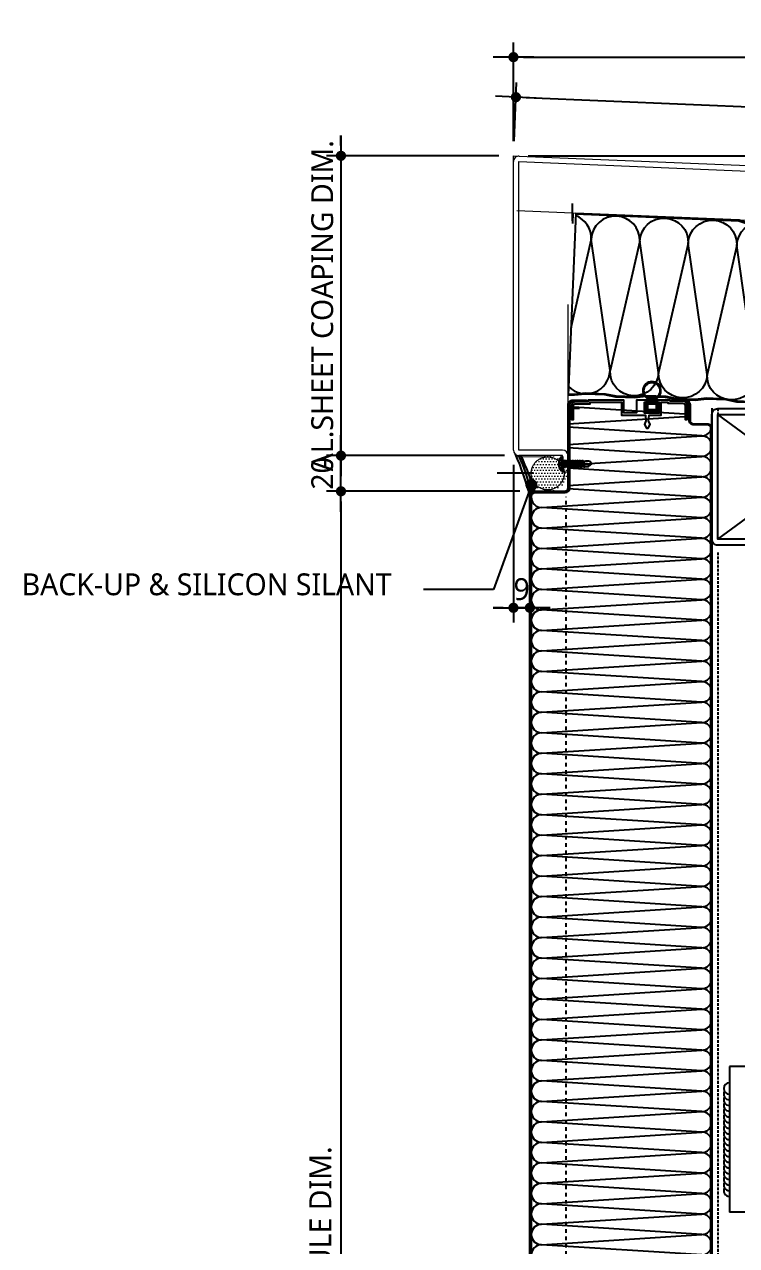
# Model space of a CAD drawing. Header units: millimetres. Extents: x -1365 to 31821, y 84 to 2865.
# Drawn here: x 11700 to 12092, y 1555 to 2226 of the extents above; entities that cross this region are included whole.
import ezdxf

# ---------------------------------------------------------------- set-up
doc = ezdxf.new("R2010")
doc.units = ezdxf.units.MM
doc.header["$LTSCALE"] = 10
for name, pattern in [('$0$HIDDENX2', [0.75, 0.5, -0.25]), ('CENTER', [2, 1.25, -0.25, 0.25, -0.25]), ('새 블럭1$0$HIDDEN', [2, 1, -1])]:
    doc.linetypes.add(name, pattern=pattern)
doc.layers.get('DEFPOINTS').update_dxf_attribs({"color": 137})
doc.layers.add('$0$ELE-4', color=4, linetype='Continuous', lineweight=15)
doc.layers.add('CENTER', color=1, linetype='CENTER', lineweight=9)
for name, color, linetype in [('$0$FIN-5', 5, 'Continuous'), ('DIM', 7, 'Continuous'), ('SYM-LEAD', 6, 'Continuous'), ('TEXT', 3, 'Continuous'), ('볼트', 1, 'Continuous'), ('샌드위치판넬', 7, 'Continuous'), ('스피드블록메탈 100', 2, 'Continuous')]:
    doc.layers.add(name, color=color, linetype=linetype)
doc.styles.add('맑은고딕', font='malgun.ttf')
doc.styles.add('스타일1', font='malgun.ttf')
doc.dimstyles.new('GAUN-8', dxfattribs={"dimscale": 8, "dimtxt": 1.5, "dimasz": 0.7, "dimexe": 1, "dimexo": 1, "dimgap": 0.5, "dimtad": 1, "dimdec": 0, "dimzin": 1, "dimdsep": 46, "dimlunit": 6, "dimtxsty": '맑은고딕', "dimblk": 'CJDOT', "dimcen": 0.09, "dimdle": 1, "dimclrd": 256, "dimclre": 256, "dimclrt": 3, "dimadec": 0, "dimazin": 0, "dimtfac": 1, "dimtdec": 0, "dimtix": 1, "dimtmove": 2, "dimatfit": 3, "dimfxl": 1, "dimtolj": 1, "dimtzin": 1, "dimarcsym": 0})

# ---------------------------------------------------------------- blocks, each defined once
blk = doc.blocks.new('A$C60A75482')
at = {"layer": '스피드블록메탈 100'}
h = blk.add_hatch(dxfattribs=at)
h.set_pattern_fill('ANSI31', color=253, scale=0.1, angle=180)
h.set_pattern_definition([(225, (79605.59073, -3170.96234), (0.224506403, -0.224506403), [])])
h.paths.add_polyline_path([(15.65, 285.5), (13.15, 285.5), (13.15, 280.5), (20.15, 280.5), (20.15, 285.5), (17.65, 285.5), (17.65, 287, 9.898979), (15.65, 287)])
h.paths.add_polyline_path([(19.15, 284.5), (19.15, 281.5), (14.15, 281.5), (14.15, 284.5)], flags=16)
h.paths.add_polyline_path([(16.65, 296.3, -1), (16.65, 287.5, -1)], flags=16)
at = {"color": 251, "ltscale": 0.01}
for points in [[(37.6, 278.72), (-29.4, 283)], [(-29.4, 273.62), (37.6, 277.91)], [(-29.4, 262.38), (43.98, 267.07)], [(-29.4, 262.38), (43.98, 267.07)], [(-29.4, 251.13), (43.98, 255.82)], [(-29.4, 251.13), (43.98, 255.82)], [(-29.4, 239.89), (43.98, 244.58)]]:
    blk.add_lwpolyline(points, dxfattribs=at)
for points in [[(43.98, 255.82, 1), (43.98, 267.07), (-29.4, 271.76)], [(43.98, 255.82, 1), (43.98, 267.07), (-29.4, 271.76)], [(43.98, 267.07, 0.366832), (49.52, 271.77, 0.366832)], [(43.98, 244.58, 1), (43.98, 255.82), (-29.4, 260.51)], [(43.98, 244.58, 1), (43.98, 255.82), (-29.4, 260.51)], [(43.98, 233.33, 1), (43.98, 244.58), (-29.4, 249.27)], [(-48.59, 236.55, 0.60619), (-43.98, 227.71), (43.98, 233.33)], [(43.98, 222.09, 1), (43.98, 233.33), (-29.5, 238.03)], [(43.98, 210.84, 1), (43.98, 222.09), (-43.98, 227.71, 1), (-43.98, 216.47), (43.98, 222.09)], [(43.98, 210.84, 1), (43.98, 222.09), (-43.98, 227.71, 1), (-43.98, 216.47), (43.98, 222.09)], [(43.98, 210.84, 1), (43.98, 222.09), (-43.98, 227.71, 1), (-43.98, 216.47), (43.98, 222.09)], [(43.98, 199.6, 1), (43.98, 210.84), (-43.98, 216.47, 1), (-43.98, 205.22), (43.98, 210.84)], [(43.98, 188.35, 1), (43.98, 199.6), (-43.98, 205.22, 1), (-43.98, 193.98), (43.98, 199.6)], [(43.98, 177.11, 1), (43.98, 188.35), (-43.98, 193.98, 1), (-43.98, 182.73), (43.98, 188.35)], [(43.98, 177.11, 1), (43.98, 188.35), (-43.98, 193.98, 1), (-43.98, 182.73), (43.98, 188.35)], [(43.98, 177.11, 1), (43.98, 188.35), (-43.98, 193.98, 1), (-43.98, 182.73), (43.98, 188.35)], [(43.98, 165.86, 1), (43.98, 177.11), (-43.98, 182.73, 1), (-43.98, 171.49), (43.98, 177.11)], [(43.98, 154.62, 1), (43.98, 165.86), (-43.98, 171.49, 1), (-43.98, 160.24), (43.98, 165.86)], [(43.98, 154.62, 1), (43.98, 165.86), (-43.98, 171.49, 1), (-43.98, 160.24), (43.98, 165.86)], [(43.98, 143.37, 1), (43.98, 154.62), (-43.98, 160.24, 1), (-43.98, 149), (43.98, 154.62)], [(43.98, 143.37, 1), (43.98, 154.62), (-43.98, 160.24, 1), (-43.98, 149), (43.98, 154.62)], [(43.98, 132.13, 1), (43.98, 143.37), (-43.98, 149, 1), (-43.98, 137.75), (43.98, 143.37)], [(43.98, 120.88, 1), (43.98, 132.13), (-43.98, 137.75, 1), (-43.98, 126.51), (43.98, 132.13)], [(43.98, 109.64, 1), (43.98, 120.88), (-43.98, 126.51, 1), (-43.98, 115.26), (43.98, 120.88)], [(43.98, 109.64, 1), (43.98, 120.88), (-43.98, 126.51, 1), (-43.98, 115.26), (43.98, 120.88)], [(43.98, 109.64, 1), (43.98, 120.88), (-43.98, 126.51, 1), (-43.98, 115.26), (43.98, 120.88)], [(43.98, 98.39, 1), (43.98, 109.64), (-43.98, 115.26, 1), (-43.98, 104.02), (43.98, 109.64)], [(43.98, 87.15, 1), (43.98, 98.39), (-43.98, 104.02, 1), (-43.98, 92.77), (43.98, 98.39)], [(43.98, 75.9, 1), (43.98, 87.15), (-43.98, 92.77, 1), (-43.98, 81.53), (43.98, 87.15)], [(43.98, 75.9, 1), (43.98, 87.15), (-43.98, 92.77, 1), (-43.98, 81.53), (43.98, 87.15)], [(43.98, 75.9, 1), (43.98, 87.15), (-43.98, 92.77, 1), (-43.98, 81.53), (43.98, 87.15)], [(43.98, 64.66, 1), (43.98, 75.9), (-43.98, 81.53, 1), (-43.98, 70.28), (43.98, 75.9)], [(43.98, 53.41, 1), (43.98, 64.66), (-43.98, 70.28, 1), (-43.98, 59.04), (43.98, 64.66)], [(43.98, 53.41, 1), (43.98, 64.66), (-43.98, 70.28, 1), (-43.98, 59.04), (43.98, 64.66)], [(43.98, 42.17, 1), (43.98, 53.41), (-43.98, 59.04, 1), (-43.98, 47.79), (43.98, 53.41)], [(43.98, 42.17, 1), (43.98, 53.41), (-43.98, 59.04, 1), (-43.98, 47.79), (43.98, 53.41)], [(43.98, 30.92, 1), (43.98, 42.17), (-43.98, 47.79, 1), (-43.98, 36.55), (43.98, 42.17)], [(43.98, 19.68, 1), (43.98, 30.92), (-43.98, 36.55, 1), (-43.98, 25.3), (43.98, 30.92)], [(43.98, 8.43, 1), (43.98, 19.68), (-43.98, 25.3, 1), (-43.98, 14.06), (43.98, 19.68)], [(43.98, 8.43, 1), (43.98, 19.68), (-43.98, 25.3, 1), (-43.98, 14.06), (43.98, 19.68)], [(43.98, 8.43, 1), (43.98, 19.68), (-43.98, 25.3, 1), (-43.98, 14.06), (43.98, 19.68)], [(43.98, -2.81, 1), (43.98, 8.43), (-43.98, 14.06, 1), (-43.98, 2.81), (43.98, 8.43)], [(43.98, -14.06, 1), (43.98, -2.81), (-43.98, 2.81, 1), (-43.98, -8.43), (43.98, -2.81)], [(43.98, -25.3, 1), (43.98, -14.06), (-43.98, -8.43, 1), (-43.98, -19.68), (43.98, -14.06)], [(43.98, -25.3, 1), (43.98, -14.06), (-43.98, -8.43, 1), (-43.98, -19.68), (43.98, -14.06)], [(43.98, -25.3, 1), (43.98, -14.06), (-43.98, -8.43, 1), (-43.98, -19.68), (43.98, -14.06)], [(43.98, -36.55, 1), (43.98, -25.3), (-43.98, -19.68, 1), (-43.98, -30.92), (43.98, -25.3)], [(43.98, -47.79, 1), (43.98, -36.55), (-43.98, -30.92, 1), (-43.98, -42.17), (43.98, -36.55)], [(43.98, -47.79, 1), (43.98, -36.55), (-43.98, -30.92, 1), (-43.98, -42.17), (43.98, -36.55)], [(43.98, -59.04, 1), (43.98, -47.79), (-43.98, -42.17, 1), (-43.98, -53.41), (43.98, -47.79)], [(43.98, -59.04, 1), (43.98, -47.79), (-43.98, -42.17, 1), (-43.98, -53.41), (43.98, -47.79)], [(43.98, -70.28, 1), (43.98, -59.04), (-43.98, -53.41, 1), (-43.98, -64.66), (43.98, -59.04)], [(43.98, -81.53, 1), (43.98, -70.28), (-43.98, -64.66, 1), (-43.98, -75.9), (43.98, -70.28)], [(43.98, -92.77, 1), (43.98, -81.53), (-43.98, -75.9, 1), (-43.98, -87.15), (43.98, -81.53)], [(43.98, -92.77, 1), (43.98, -81.53), (-43.98, -75.9, 1), (-43.98, -87.15), (43.98, -81.53)], [(43.98, -92.77, 1), (43.98, -81.53), (-43.98, -75.9, 1), (-43.98, -87.15), (43.98, -81.53)], [(43.98, -104.02, 1), (43.98, -92.77), (-43.98, -87.15, 1), (-43.98, -98.39), (43.98, -92.77)], [(43.98, -115.26, 1), (43.98, -104.02), (-43.98, -98.39, 1), (-43.98, -109.64), (43.98, -104.02)], [(43.98, -126.51, 1), (43.98, -115.26), (-43.98, -109.64, 1), (-43.98, -120.88), (43.98, -115.26)], [(43.98, -126.51, 1), (43.98, -115.26), (-43.98, -109.64, 1), (-43.98, -120.88), (43.98, -115.26)], [(43.98, -126.51, 1), (43.98, -115.26), (-43.98, -109.64, 1), (-43.98, -120.88), (43.98, -115.26)], [(43.98, -137.75, 1), (43.98, -126.51), (-43.98, -120.88, 1), (-43.98, -132.13), (43.98, -126.51)], [(43.98, -149, 1), (43.98, -137.75), (-43.98, -132.13, 1), (-43.98, -143.37), (43.98, -137.75)], [(43.98, -149, 1), (43.98, -137.75), (-43.98, -132.13, 1), (-43.98, -143.37), (43.98, -137.75)], [(43.98, -160.24, 1), (43.98, -149), (-43.98, -143.37, 1), (-43.98, -154.62), (43.98, -149)], [(43.98, -160.24, 1), (43.98, -149), (-43.98, -143.37, 1), (-43.98, -154.62), (43.98, -149)], [(43.98, -171.49, 1), (43.98, -160.24), (-43.98, -154.62, 1), (-43.98, -165.86), (43.98, -160.24)], [(43.98, -182.73, 1), (43.98, -171.49), (-43.98, -165.86, 1), (-43.98, -177.11), (43.98, -171.49)], [(43.98, -182.73, 1), (43.98, -171.49), (-43.98, -165.86, 1), (-43.98, -177.11), (43.98, -171.49)], [(43.98, -193.98, 1), (43.98, -182.73), (-43.98, -177.11, 1), (-43.98, -188.35), (43.98, -182.73)], [(43.98, -193.98, 1), (43.98, -182.73), (-43.98, -177.11, 1), (-43.98, -188.35), (43.98, -182.73)]]:
    blk.add_lwpolyline(points, format="xyb", dxfattribs=at)
at = {"layer": '스피드블록메탈 100', "color": 5}
for p, q in [((15.65, 285.5), (15.65, 287)), ((17.65, 285.5), (17.65, 287))]:
    blk.add_line(p, q, dxfattribs=at)
at = {"layer": '스피드블록메탈 100', "color": 1}
blk.add_line((-48.4, 246.65), (-68.4, 246.65), dxfattribs=at)
at = {"layer": '스피드블록메탈 100', "color": 5, "linetype": '새 블럭1$0$HIDDEN', "ltscale": 0.2}
blk.add_line((-30.4, -706.55), (-30.4, 233.55), dxfattribs=at)
at = {"layer": '스피드블록메탈 100'}
for points in [[(-50.4, -292.91), (-50.4, 234.15, -0.414214), (-47.9, 236.65), (-31.4, 236.65, 0.414214), (-29.4, 238.65), (-29.4, 284.15, -0.414214), (-26.9, 286.65), (-19.4, 286.65), (-19.4, 285.85), (-26.6, 285.85, 0.414214), (-28.6, 283.85), (-28.6, 238.35, -0.414214), (-31.1, 235.85), (-47.6, 235.85, 0.414214), (-49.6, 233.85), (-49.6, -293.02)], [(49.1, -719.85), (49.1, 205), (49.1, 271.15, 0.414214), (47.1, 273.15), (39.6, 273.15, -0.414214), (37.1, 275.65), (37.1, 284.15, 0.414214), (35.1, 286.15), (27.6, 286.15), (27.6, 286.65), (35.1, 286.65, -0.414214), (37.6, 284.15), (37.6, 275.65, 0.414214), (39.6, 273.65), (47.1, 273.65, -0.414214), (49.6, 271.15), (49.6, 204.91), (49.6, -719.85, -0.414214)]]:
    blk.add_lwpolyline(points, format="xyb", dxfattribs=at)
at = {"layer": '스피드블록메탈 100', "color": 1}
blk.add_lwpolyline([(-25.1, 284.7), (-17.25, 284.7), (-17.25, 285.5), (0, 285.5), (0, 278.35), (13.1, 278.35), (13.35, 275.35), (12.6, 273.35), (13.6, 271.35), (14.6, 271.35), (15.6, 273.35), (14.85, 275.35), (15.1, 278.35), (21.8, 278.35), (21.8, 285.5), (25.45, 285.5), (25.45, 285), (33.6, 285, -0.414214), (34.95, 283.65), (34.95, 276.15), (36.1, 276.15), (36.1, 283.65, 0.414214), (33.6, 286.15), (26.6, 286.15), (26.6, 286.65), (18.65, 286.65), (18.65, 285.5), (20.65, 285.5), (20.65, 279.5), (12.65, 279.5), (12.65, 285.5), (14.65, 285.5), (14.65, 286.65), (8.15, 286.65), (8.15, 279.65), (1.15, 279.65), (1.15, 286.65), (-18.4, 286.65), (-18.4, 285.85), (-25.1, 285.85, 0.414214), (-27.6, 283.35), (-27.6, 276.15), (-26.45, 276.15), (-26.45, 283.35, -0.414197)], format="xyb", close=True, dxfattribs=at)
at = {"layer": '스피드블록메탈 100', "color": 5}
blk.add_lwpolyline([(15.65, 285.5), (13.15, 285.5), (13.15, 280.5), (20.15, 280.5), (20.15, 285.5), (17.65, 285.5)], dxfattribs=at)
blk.add_lwpolyline([(14.15, 281.5), (19.15, 281.5), (19.15, 284.5), (14.15, 284.5)], close=True, dxfattribs=at)
blk.add_circle((16.65, 291.9), 4.4, dxfattribs=at)
blk.add_arc((16.65, 291.9), 5, 281.53696, 258.46304, dxfattribs=at)
blk = doc.blocks.new('CJDOT')
blk.add_line((-2, 0), (2, 0))
at = {"const_width": 0.5}
blk.add_lwpolyline([(-0.25, 0, 1), (0.25, 0, 1)], format="xyb", close=True, dxfattribs=at)
blk = doc.blocks.new('*D201')
at = {"layer": 'DEFPOINTS', "color": 0, "transparency": 16777216}
for p in [(11968.98, 2153.83), (11874.22, 1989.18), (11971.98, 1989.18)]:
    blk.add_point(p, dxfattribs=at)
at = {"layer": 'DIM', "lineweight": -2, "transparency": 16777216}
for p, q in [((11874.22, 2159.43), (11874.22, 2165.03)), ((11960.98, 2153.83), (11866.22, 2153.83)), ((11874.22, 2153.83), (11874.22, 1989.18)), ((11963.98, 1989.18), (11866.22, 1989.18)), ((11874.22, 1983.58), (11874.22, 1977.98))]:
    blk.add_line(p, q, dxfattribs=at)
at = {"layer": 'DIM', "lineweight": -2, "transparency": 16777216, "xscale": 5.6, "yscale": 5.6, "zscale": 5.6}
for p, rotation in [((11874.22, 2153.83), 270), ((11874.22, 1989.18), 90)]:
    blk.add_blockref('CJDOT', p, dxfattribs=dict(at, rotation=rotation))
at = {"layer": 'DIM', "color": 3, "transparency": 16777216, "insert": (11864.02, 2071.5), "char_height": 12, "attachment_point": 5, "rotation": 90, "style": '맑은고딕'}
blk.add_mtext('\\A1;AL.SHEET COAPING DIM.', dxfattribs=at)
blk = doc.blocks.new('*D202')
at = {"layer": 'DEFPOINTS', "color": 0, "transparency": 16777216}
for p in [(11874.22, 1989.18), (11971.98, 1989.18), (11980.48, 1969.61)]:
    blk.add_point(p, dxfattribs=at)
at = {"layer": 'DIM', "lineweight": -2, "transparency": 16777216}
for p, q in [((11874.22, 1994.78), (11874.22, 2000.38)), ((11963.98, 1989.18), (11866.22, 1989.18)), ((11874.22, 1969.61), (11874.22, 1989.18)), ((11972.48, 1969.61), (11866.22, 1969.61)), ((11874.22, 1964.01), (11874.22, 1958.41))]:
    blk.add_line(p, q, dxfattribs=at)
at = {"layer": 'DIM', "lineweight": -2, "transparency": 16777216, "xscale": 5.6, "yscale": 5.6, "zscale": 5.6}
for p, rotation in [((11874.22, 1989.18), 270), ((11874.22, 1969.61), 90)]:
    blk.add_blockref('CJDOT', p, dxfattribs=dict(at, rotation=rotation))
at = {"layer": 'DIM', "color": 3, "transparency": 16777216, "insert": (11864.02, 1979.4), "char_height": 12, "attachment_point": 5, "rotation": 90, "style": '맑은고딕'}
blk.add_mtext('\\A1;20', dxfattribs=at)
blk = doc.blocks.new('*D203')
at = {"layer": 'DEFPOINTS', "color": 0, "transparency": 16777216}
for p in [(11980.48, 1969.61), (11874.22, 989.61), (11979.98, 989.61)]:
    blk.add_point(p, dxfattribs=at)
at = {"layer": 'DIM', "lineweight": -2, "transparency": 16777216}
for p, q in [((11972.48, 1969.61), (11866.22, 1969.61)), ((11874.22, 1964.01), (11874.22, 995.21)), ((11971.98, 989.61), (11866.22, 989.61))]:
    blk.add_line(p, q, dxfattribs=at)
at = {"layer": 'DIM', "lineweight": -2, "transparency": 16777216, "xscale": 5.6, "yscale": 5.6, "zscale": 5.6}
for p, rotation in [((11874.22, 1969.61), 90), ((11874.22, 989.61), 270)]:
    blk.add_blockref('CJDOT', p, dxfattribs=dict(at, rotation=rotation))
at = {"layer": 'DIM', "color": 3, "transparency": 16777216, "insert": (11863.52, 1479.61), "char_height": 12, "attachment_point": 5, "rotation": 90, "style": '맑은고딕'}
blk.add_mtext('\\A1;{\\fGulim|b0|i0|c129|p50;무코킹} METAL PANEL MODULE DIM.', dxfattribs=at)
blk = doc.blocks.new('*D205')
at = {"layer": 'DEFPOINTS', "color": 0, "transparency": 16777216}
for p in [(12492.98, 2208.01), (11968.98, 2153.83), (12492.98, 2131.84)]:
    blk.add_point(p, dxfattribs=at)
at = {"layer": 'DIM', "lineweight": -2, "transparency": 16777216}
for p, q in [((11968.98, 2161.83), (11968.98, 2216.01)), ((12492.98, 2139.84), (12492.98, 2216.01)), ((11974.58, 2208.01), (12487.38, 2208.01))]:
    blk.add_line(p, q, dxfattribs=at)
at = {"layer": 'DIM', "lineweight": -2, "transparency": 16777216, "xscale": 5.6, "yscale": 5.6, "zscale": 5.6, "rotation": 180}
blk.add_blockref('CJDOT', (11968.98, 2208.01), dxfattribs=at)
at = {"layer": 'DIM', "lineweight": -2, "transparency": 16777216, "xscale": 5.6, "yscale": 5.6, "zscale": 5.6}
blk.add_blockref('CJDOT', (12492.98, 2208.01), dxfattribs=at)
at = {"layer": 'DIM', "color": 3, "transparency": 16777216, "insert": (12230.98, 2218.1), "char_height": 12, "attachment_point": 5, "style": '맑은고딕'}
blk.add_mtext('\\A1;VAR.', dxfattribs=at)
blk = doc.blocks.new('*D206')
at = {"layer": 'DEFPOINTS', "color": 0, "transparency": 16777216}
for p in [(11968.98, 2153.83), (12492.98, 2131.84), (12546.12, 2131.84)]:
    blk.add_point(p, dxfattribs=at)
at = {"layer": 'DIM', "lineweight": -2, "transparency": 16777216}
for p, q in [((12546.12, 2159.43), (12546.12, 2165.03)), ((11976.98, 2153.83), (12554.12, 2153.83)), ((12546.12, 2153.83), (12546.12, 2131.84)), ((12500.98, 2131.84), (12554.12, 2131.84)), ((12546.12, 2126.24), (12546.12, 2120.64))]:
    blk.add_line(p, q, dxfattribs=at)
at = {"layer": 'DIM', "lineweight": -2, "transparency": 16777216, "xscale": 5.6, "yscale": 5.6, "zscale": 5.6}
for p, rotation in [((12546.12, 2153.83), 270), ((12546.12, 2131.84), 90)]:
    blk.add_blockref('CJDOT', p, dxfattribs=dict(at, rotation=rotation))
at = {"layer": 'DIM', "color": 3, "transparency": 16777216, "insert": (12536.03, 2142.83), "char_height": 12, "attachment_point": 5, "rotation": 90, "style": '맑은고딕'}
blk.add_mtext('\\A1;VAR.', dxfattribs=at)
blk = doc.blocks.new('POT')
at = {"layer": 'TEXT', "color": 1, "const_width": 0.75}
blk.add_lwpolyline([(-0.375, 0, 1), (0.375, 0, 1)], format="xyb", close=True, dxfattribs=at)
blk = doc.blocks.new('*D207')
at = {"layer": 'DEFPOINTS', "color": 0, "transparency": 16777216}
for p in [(11968.98, 1992.18), (11977.98, 1967.11), (11977.98, 1905.62)]:
    blk.add_point(p, dxfattribs=at)
at = {"layer": 'DIM', "lineweight": -2, "transparency": 16777216}
for p, q in [((11968.98, 1984.18), (11968.98, 1897.62)), ((11977.98, 1959.11), (11977.98, 1897.62)), ((11963.38, 1905.62), (11957.78, 1905.62)), ((11968.98, 1905.62), (11977.98, 1905.62)), ((11983.58, 1905.62), (11989.18, 1905.62))]:
    blk.add_line(p, q, dxfattribs=at)
at = {"layer": 'DIM', "lineweight": -2, "transparency": 16777216, "xscale": 5.6, "yscale": 5.6, "zscale": 5.6}
blk.add_blockref('CJDOT', (11968.98, 1905.62), dxfattribs=at)
at = {"layer": 'DIM', "lineweight": -2, "transparency": 16777216, "xscale": 5.6, "yscale": 5.6, "zscale": 5.6, "rotation": 180}
blk.add_blockref('CJDOT', (11977.98, 1905.62), dxfattribs=at)
at = {"layer": 'DIM', "color": 3, "transparency": 16777216, "insert": (11973.48, 1915.82), "char_height": 12, "attachment_point": 5, "style": '맑은고딕'}
blk.add_mtext('\\A1;9', dxfattribs=at)
blk = doc.blocks.new('A$C579F2802')
at = {"layer": '$0$FIN-5', "color": 24}
blk.add_lwpolyline([(46.8, -37.5), (-46.8, -37.5, -0.414214), (-50, -34.3), (-50, 34.3, -0.414214), (-46.8, 37.5), (46.8, 37.5, -0.414214), (50, 34.3), (50, -34.3, -0.414214)], format="xyb", close=True, dxfattribs=at)
blk.add_lwpolyline([(46.8, -34.3), (-46.8, -34.3), (-46.8, 34.3), (46.8, 34.3)], close=True, dxfattribs=at)
at = {"color": 1}
for p, q in [((46.8, -34.3), (-46.8, 34.3)), ((-46.8, -34.3), (46.8, 34.3))]:
    blk.add_line(p, q, dxfattribs=at)
blk = doc.blocks.new('insul')
at = {"layer": '샌드위치판넬', "color": 250}
for p, q in [((53.7, 10), (0, 0)), ((0, 0), (53.7, -10))]:
    blk.add_line(p, q, dxfattribs=at)
for centre, start, end in [((53.7, 0), 270, 90), ((0, -10), 90, 270)]:
    blk.add_arc(centre, 10, start, end, dxfattribs=at)
blk = doc.blocks.new('A$C17F07405')
at = {"layer": '샌드위치판넬', "color": 3}
for p, q in [((-367.1, 93.95), (-369.36, -6.03)), ((-367.1, 93.95), (-277.3, 91.91)), ((-277.41, 91.25), (-367.11, 93.28)), ((-270.79, 89.1), (-277.41, 91.25)), ((-277.3, 91.91), (-270.68, 89.76)), ((-257.27, 88.79), (-270.79, 89.1)), ((-270.68, 89.76), (-257.35, 89.46)), ((-257.35, 89.46), (-250.64, 91.31)), ((-250.56, 90.64), (-257.27, 88.79)), ((-250.64, 91.31), (-144, 88.89)), ((-144.11, 88.22), (-250.56, 90.64)), ((-137.49, 86.07), (-144.11, 88.22)), ((-144, 88.89), (-137.38, 86.74)), ((-124.05, 86.44), (-117.34, 88.28)), ((-117.26, 87.62), (-123.97, 85.77)), ((-117.34, 88.28), (-10.7, 85.86)), ((-10.82, 85.2), (-117.26, 87.62)), ((-123.97, 85.77), (-137.49, 86.07)), ((-137.38, 86.74), (-124.05, 86.44)), ((-4.2, 83.05), (-10.82, 85.2)), ((-10.7, 85.86), (-4.08, 83.71)), ((9.33, 82.74), (-4.2, 83.05)), ((-4.08, 83.71), (9.25, 83.41)), ((9.25, 83.41), (15.96, 85.26)), ((16.04, 84.59), (9.33, 82.74)), ((15.96, 85.26), (96.87, 83.42)), ((96.86, 82.76), (16.04, 84.59)), ((94.6, -16.55), (96.87, 83.42)), ((-326.62, -5.39), (-315.76, -5.64)), ((-315.83, -6.31), (-326.59, -6.06)), ((-309.85, -7.38), (-315.83, -6.31)), ((-315.76, -5.64), (-309.79, -6.71)), ((-299.32, -6.95), (-293.3, -6.15)), ((-293.3, -6.15), (-282.44, -6.4)), ((-282.44, -6.4), (-276.46, -7.47)), ((-299.28, -7.61), (-309.85, -7.38)), ((-309.79, -6.71), (-299.32, -6.95)), ((-293.26, -6.82), (-299.28, -7.61)), ((-282.51, -7.06), (-293.26, -6.82)), ((-276.53, -8.13), (-282.51, -7.06)), ((-265.96, -8.37), (-276.53, -8.13)), ((-276.46, -7.47), (-265.99, -7.7)), ((-265.99, -7.7), (-259.97, -6.91)), ((-259.94, -7.57), (-265.96, -8.37)), ((-259.97, -6.91), (-249.11, -7.15)), ((-249.18, -7.82), (-259.94, -7.57)), ((-243.2, -8.89), (-249.18, -7.82)), ((-249.11, -7.15), (-243.14, -8.22)), ((-232.63, -9.13), (-243.2, -8.89)), ((-243.14, -8.22), (-232.67, -8.46)), ((-232.67, -8.46), (-226.65, -7.66)), ((-226.61, -8.33), (-232.63, -9.13)), ((-226.65, -7.66), (-215.79, -7.91)), ((-215.86, -8.57), (-226.61, -8.33)), ((-209.88, -9.64), (-215.86, -8.57)), ((-215.79, -7.91), (-209.81, -8.98)), ((-199.31, -9.88), (-209.88, -9.64)), ((-209.81, -8.98), (-199.34, -9.22)), ((-199.34, -9.22), (-193.32, -8.42)), ((-193.29, -9.09), (-199.31, -9.88)), ((-193.32, -8.42), (-182.46, -8.66)), ((-182.53, -9.33), (-193.29, -9.09)), ((-176.55, -10.4), (-182.53, -9.33)), ((-182.46, -8.66), (-176.49, -9.73)), ((-165.98, -10.64), (-176.55, -10.4)), ((-176.49, -9.73), (-166.02, -9.97)), ((-166.02, -9.97), (-160, -9.17)), ((-159.96, -9.84), (-165.98, -10.64)), ((-160, -9.17), (-149.14, -9.42)), ((-149.21, -10.09), (-159.96, -9.84)), ((-143.23, -11.15), (-149.21, -10.09)), ((-149.14, -9.42), (-143.16, -10.49)), ((-132.66, -11.39), (-143.23, -11.15)), ((-143.16, -10.49), (-132.69, -10.73)), ((-132.69, -10.73), (-126.67, -9.93)), ((-126.64, -10.6), (-132.66, -11.39)), ((-126.67, -9.93), (-115.81, -10.18)), ((-115.88, -10.84), (-126.64, -10.6)), ((-109.9, -11.91), (-115.88, -10.84)), ((-115.81, -10.18), (-109.84, -11.25)), ((-99.33, -12.15), (-109.9, -11.91)), ((-109.84, -11.25), (-99.37, -11.48)), ((-99.37, -11.48), (-93.35, -10.69)), ((-93.31, -11.35), (-99.33, -12.15)), ((-93.35, -10.69), (-82.49, -10.93)), ((-82.56, -11.6), (-93.31, -11.35)), ((-76.58, -12.67), (-82.56, -11.6)), ((-82.49, -10.93), (-76.51, -12)), ((-66.01, -12.91), (-76.58, -12.67)), ((-76.51, -12), (-66.04, -12.24)), ((-66.04, -12.24), (-60.02, -11.44)), ((-59.99, -12.11), (-66.01, -12.91)), ((-60.02, -11.44), (-49.17, -11.69)), ((-49.23, -12.35), (-59.99, -12.11)), ((-43.25, -13.42), (-49.23, -12.35)), ((-49.17, -11.69), (-43.19, -12.76)), ((-43.19, -12.76), (-32.72, -12.99)), ((-32.72, -12.99), (-26.7, -12.2)), ((-26.66, -12.87), (-32.68, -13.66)), ((-26.7, -12.2), (-15.84, -12.44)), ((-15.91, -13.11), (-26.66, -12.87)), ((-9.93, -14.18), (-15.91, -13.11)), ((-15.84, -12.44), (-9.86, -13.51)), ((0.6, -13.75), (6.62, -12.95)), ((6.62, -12.95), (17.48, -13.2)), ((17.48, -13.2), (23.46, -14.27)), ((-32.68, -13.66), (-43.25, -13.42)), ((0.64, -14.42), (-9.93, -14.18)), ((-9.86, -13.51), (0.6, -13.75)), ((6.66, -13.62), (0.64, -14.42)), ((17.42, -13.87), (6.66, -13.62)), ((23.39, -14.93), (17.42, -13.87)), ((33.97, -15.17), (23.39, -14.93)), ((23.46, -14.27), (33.93, -14.51)), ((33.93, -14.51), (39.95, -13.71)), ((39.99, -14.38), (33.97, -15.17)), ((39.95, -13.71), (50.81, -13.96)), ((50.74, -14.62), (39.99, -14.38)), ((56.72, -15.69), (50.74, -14.62)), ((50.81, -13.96), (56.79, -15.03)), ((67.29, -15.93), (56.72, -15.69)), ((56.79, -15.03), (67.25, -15.26)), ((67.25, -15.26), (73.27, -14.47)), ((73.31, -15.13), (67.29, -15.93)), ((73.27, -14.47), (84.13, -14.71)), ((84.07, -15.38), (73.31, -15.13)), ((90.04, -16.45), (84.07, -15.38)), ((84.13, -14.71), (90.11, -15.78)), ((94.6, -16.55), (90.04, -16.45)), ((90.11, -15.78), (94.62, -15.88))]:
    blk.add_line(p, q, dxfattribs=at)
at = {"layer": '샌드위치판넬', "color": 250}
for p, q in [((-358.28, 79.75), (-368.53, 30.92)), ((-346.58, 7.86), (-358.28, 79.75)), ((-331.62, 79.14), (-346.58, 7.86)), ((-365.93, -6.1), (-369.36, -6.03)), ((-369.35, -5.36), (-365.97, -5.44)), ((-365.97, -5.44), (-359.95, -4.64)), ((-359.91, -5.31), (-365.93, -6.1)), ((-359.95, -4.64), (-349.09, -4.88)), ((-349.15, -5.55), (-359.91, -5.31)), ((-343.18, -6.62), (-349.15, -5.55)), ((-349.09, -4.88), (-343.11, -5.95)), ((-332.61, -6.86), (-343.18, -6.62)), ((-343.11, -5.95), (-332.64, -6.19)), ((-332.64, -6.19), (-326.62, -5.39)), ((-326.59, -6.06), (-332.61, -6.86))]:
    blk.add_line(p, q, dxfattribs=at)
at = {"layer": '샌드위치판넬', "color": 9}
for p, q in [((20.77, 35.59), (14.95, 71.28)), ((96.36, 60.73), (94.93, 69.46))]:
    blk.add_line(p, q, dxfattribs=at)
at = {"layer": '샌드위치판넬', "color": 250}
for centre, start, end in [((-371.61, 80.05), 358.70053, 70.3372), ((-344.95, 79.44), 358.70053, 178.70053), ((-359.91, 8.16), 225.46819, 358.70053)]:
    blk.add_arc(centre, 13.33, start, end, dxfattribs=at)
at = {"layer": '샌드위치판넬', "color": 9}
for centre, start, end in [((28.28, 70.98), 118.92916, 178.70053), ((108.26, 69.16), 150.15669, 178.70053), ((13.33, -0.3), 178.70053, 298.22442), ((93.31, -2.12), 178.70053, 275.68199)]:
    blk.add_arc(centre, 13.33, start, end, dxfattribs=at)
at = {"layer": '샌드위치판넬', "color": 9, "xscale": -1.333333333333333, "yscale": 1.333333333333333, "zscale": 1.333333333333333, "rotation": 268.7005272246237}
for p in [(-319.92, 7.26), (-293.26, 6.65), (-266.6, 6.05), (-239.94, 5.44), (-213.28, 4.84), (-186.62, 4.23), (-159.96, 3.63), (-133.3, 3.02), (-106.64, 2.42), (-79.98, 1.81), (-53.32, 1.21), (-26.66, 0.6), (0, 0), (26.66, -0.6), (53.32, -1.21), (79.98, -1.81)]:
    blk.add_blockref('insul', p, dxfattribs=at)
blk = doc.blocks.new('*D208')
at = {"layer": 'DEFPOINTS', "color": 0, "transparency": 16777216}
for p in [(12494.34, 2164.06), (11968.98, 2153.83), (12492.98, 2131.84)]:
    blk.add_point(p, dxfattribs=at)
at = {"layer": 'DIM', "lineweight": -2, "transparency": 16777216}
for p, q in [((11969.32, 2161.82), (11970.67, 2194.03)), ((11975.93, 2185.81), (12488.74, 2164.29)), ((12493.32, 2139.84), (12494.67, 2172.05))]:
    blk.add_line(p, q, dxfattribs=at)
at = {"layer": 'DIM', "lineweight": -2, "transparency": 16777216, "xscale": 5.6, "yscale": 5.6, "zscale": 5.6}
for p, rotation in [((11970.34, 2186.04), 177.5978641023646), ((12494.34, 2164.06), 357.5978641023647)]:
    blk.add_blockref('CJDOT', p, dxfattribs=dict(at, rotation=rotation))
at = {"layer": 'DIM', "color": 3, "transparency": 16777216, "insert": (12232.76, 2185.14), "char_height": 12, "attachment_point": 5, "rotation": 357.59786, "style": '맑은고딕'}
blk.add_mtext('\\A1;VAR.', dxfattribs=at)
blk = doc.blocks.new('sreu')
at = {"layer": '볼트', "color": 253}
for p, q in [((48429.62, -99823.78, 0), (48429.62, -99821.12, 0)), ((48432.65, -99820.61, 0), (48431.14, -99818.84, 0)), ((48431.14, -99818.84, 0), (48431.64, -99822.89, 0)), ((48432.65, -99820.61, 0), (48431.64, -99820.61, 0)), ((48432.65, -99822.89, 0), (48432.65, -99820.61, 0)), ((48429.62, -99823.78, 0), (48429.04, -99824.02, 0)), ((48429.04, -99824.02, 0), (48433.24, -99824.72, 0)), ((48429.04, -99824.02, 0), (48429.62, -99824.54, 0)), ((48429.62, -99825.05, 0), (48429.04, -99825.29, 0)), ((48429.04, -99825.29, 0), (48433.24, -99825.99, 0)), ((48429.04, -99825.29, 0), (48429.62, -99825.81, 0)), ((48429.62, -99826.31, 0), (48429.04, -99826.55, 0)), ((48429.04, -99826.55, 0), (48433.24, -99827.25, 0)), ((48429.04, -99826.55, 0), (48429.62, -99827.07, 0)), ((48429.62, -99827.58, 0), (48429.04, -99827.82, 0)), ((48429.04, -99827.82, 0), (48433.24, -99828.52, 0)), ((48429.04, -99827.82, 0), (48429.62, -99828.34, 0)), ((48432.65, -99824.2, 0), (48429.62, -99823.78, 0)), ((48429.62, -99824.54, 0), (48432.65, -99824.96, 0)), ((48429.62, -99824.54, 0), (48429.62, -99825.05, 0)), ((48432.65, -99825.47, 0), (48429.62, -99825.05, 0)), ((48429.62, -99825.81, 0), (48432.65, -99826.23, 0)), ((48429.62, -99825.81, 0), (48429.62, -99826.31, 0)), ((48432.65, -99826.73, 0), (48429.62, -99826.31, 0)), ((48429.62, -99827.07, 0), (48432.65, -99827.49, 0)), ((48429.62, -99827.07, 0), (48429.62, -99827.58, 0)), ((48429.62, -99827.07, 0), (48429.62, -99827.58, 0)), ((48432.65, -99828, 0), (48429.62, -99827.58, 0)), ((48429.62, -99828.34, 0), (48432.65, -99828.76, 0)), ((48429.62, -99828.34, 0), (48429.62, -99828.84, 0)), ((48429.62, -99828.34, 0), (48429.62, -99828.84, 0)), ((48431.14, -99823.4, 0), (48430.12, -99822.89, 0)), ((48431.64, -99822.89, 0), (48431.14, -99823.4, 0)), ((48432.65, -99823.4, 0), (48431.64, -99822.89, 0)), ((48432.65, -99822.89, 0), (48431.64, -99822.89, 0)), ((48431.64, -99822.89, 0), (48433.24, -99823.16, 0)), ((48433.24, -99823.16, 0), (48432.65, -99822.89, 0)), ((48432.65, -99823.4, 0), (48433.24, -99823.16, 0)), ((48432.65, -99824.2, 0), (48432.65, -99823.4, 0)), ((48433.24, -99824.72, 0), (48432.65, -99824.2, 0)), ((48432.65, -99824.96, 0), (48433.24, -99824.72, 0)), ((48432.65, -99825.47, 0), (48432.65, -99824.96, 0)), ((48433.24, -99825.99, 0), (48432.65, -99825.47, 0)), ((48432.65, -99826.23, 0), (48433.24, -99825.99, 0)), ((48432.65, -99826.73, 0), (48432.65, -99826.23, 0)), ((48433.24, -99827.25, 0), (48432.65, -99826.73, 0)), ((48432.65, -99827.49, 0), (48433.24, -99827.25, 0)), ((48432.65, -99828, 0), (48432.65, -99827.49, 0)), ((48433.24, -99828.52, 0), (48432.65, -99828, 0)), ((48427.15, -99834.84, 0), (48435.12, -99834.84, 0)), ((48427.15, -99834.84, 0), (48427.15, -99835.41, 0)), ((48429.62, -99828.84, 0), (48429.04, -99829.08, 0)), ((48429.04, -99829.08, 0), (48433.24, -99829.78, 0)), ((48429.04, -99829.08, 0), (48429.62, -99829.6, 0)), ((48429.62, -99830.11, 0), (48429.04, -99830.35, 0)), ((48429.04, -99830.35, 0), (48433.24, -99831.05, 0)), ((48429.04, -99830.35, 0), (48429.62, -99830.87, 0)), ((48429.62, -99831.37, 0), (48429.04, -99831.61, 0)), ((48429.04, -99831.61, 0), (48433.24, -99832.31, 0)), ((48429.04, -99831.61, 0), (48429.62, -99832.13, 0)), ((48429.62, -99832.64, 0), (48429.04, -99832.88, 0)), ((48429.04, -99832.88, 0), (48433.24, -99833.58, 0)), ((48429.04, -99832.88, 0), (48429.62, -99833.4, 0)), ((48429.62, -99833.9, 0), (48429.04, -99834.14, 0)), ((48429.04, -99834.14, 0), (48433.24, -99834.84, 0)), ((48429.04, -99834.14, 0), (48429.62, -99834.66, 0)), ((48432.65, -99829.26, 0), (48429.62, -99828.84, 0)), ((48429.62, -99829.6, 0), (48432.65, -99830.02, 0)), ((48429.62, -99829.6, 0), (48429.62, -99830.11, 0)), ((48429.62, -99829.6, 0), (48429.62, -99830.11, 0)), ((48432.65, -99830.53, 0), (48429.62, -99830.11, 0)), ((48429.62, -99830.87, 0), (48432.65, -99831.29, 0)), ((48429.62, -99830.87, 0), (48429.62, -99831.37, 0)), ((48429.62, -99830.87, 0), (48429.62, -99831.37, 0)), ((48432.65, -99831.79, 0), (48429.62, -99831.37, 0)), ((48429.62, -99832.13, 0), (48432.65, -99832.55, 0)), ((48429.62, -99832.13, 0), (48429.62, -99832.64, 0)), ((48429.62, -99832.13, 0), (48429.62, -99832.64, 0)), ((48432.65, -99833.06, 0), (48429.62, -99832.64, 0)), ((48429.62, -99833.4, 0), (48432.65, -99833.82, 0)), ((48429.62, -99833.4, 0), (48429.62, -99833.9, 0)), ((48429.62, -99833.4, 0), (48429.62, -99833.9, 0)), ((48432.65, -99834.32, 0), (48429.62, -99833.9, 0)), ((48429.62, -99834.66, 0), (48429.62, -99834.83, 0)), ((48432.65, -99828.76, 0), (48433.24, -99828.52, 0)), ((48432.65, -99829.26, 0), (48432.65, -99828.76, 0)), ((48433.24, -99829.78, 0), (48432.65, -99829.26, 0)), ((48432.65, -99830.02, 0), (48433.24, -99829.78, 0)), ((48432.65, -99830.53, 0), (48432.65, -99830.02, 0)), ((48433.24, -99831.05, 0), (48432.65, -99830.53, 0)), ((48432.65, -99831.29, 0), (48433.24, -99831.05, 0)), ((48432.65, -99831.79, 0), (48432.65, -99831.29, 0)), ((48433.24, -99832.31, 0), (48432.65, -99831.79, 0)), ((48432.65, -99832.55, 0), (48433.24, -99832.31, 0)), ((48432.65, -99833.06, 0), (48432.65, -99832.55, 0)), ((48433.24, -99833.58, 0), (48432.65, -99833.06, 0)), ((48432.65, -99833.82, 0), (48433.24, -99833.58, 0)), ((48432.65, -99834.32, 0), (48432.65, -99833.82, 0)), ((48433.24, -99834.84, 0), (48432.65, -99834.32, 0)), ((48435.12, -99834.84, 0), (48435.12, -99835.41, 0)), ((48435.12, -99835.41, 0), (48427.15, -99835.41, 0)), ((48430.53, -99835.78, 0), (48430.91, -99835.78, 0)), ((48430.53, -99837.09, 0), (48430.53, -99835.78, 0)), ((48431.74, -99835.78, 0), (48431.29, -99835.78, 0)), ((48431.74, -99837.09, 0), (48431.74, -99835.78, 0))]:
    blk.add_line(p, q, dxfattribs=at)
for centre, radius, start, end in [((48432.45, -99821.03, 0), 2.84, 137.04165, 181.83432), ((48432.83, -99821.16, 0), 3.22, 179.30836, 212.58243), ((48431.26, -99820.49, 0), 1.65, 94.44034, 122.46874), ((48431.14, -99832.13, 0), 4.99, 221.10421, 318.89579)]:
    blk.add_arc(centre, radius, start, end, dxfattribs=at)

msp = doc.modelspace()

# ---------------------------------------------------------------- hatches: boundary and pattern name
at = {"layer": 'CENTER', "ltscale": 100}
h = msp.add_hatch(dxfattribs=at)
h.set_pattern_fill('DOTS', color=252)
h.set_pattern_definition([(0, (-402248.1384, -63025.4001), (0.79375, 1.5875), [0, -1.5875])])
edge = h.paths.add_edge_path()
edge.add_arc((11988.38, 1979.44), 10, 0, 360)

# ---------------------------------------------------------------- linework, layer by layer
at = {"layer": '$0$ELE-4'}
for p, q in [((11972.11, 2153.69), (12492.89, 2131.85)), ((11968.98, 1992.18), (11968.98, 2150.7)), ((11971.98, 1992.18), (11971.98, 2150.7)), ((11971.98, 2150.7), (12492.89, 2128.84)), ((11970.85, 2123.72), (12413.85, 2105.14)), ((11998.98, 1989.18), (11998.98, 2072.12)), ((11995.98, 1992.18), (11971.98, 1992.18)), ((11995.98, 1989.18), (11971.98, 1989.18)), ((11995.98, 1980.18), (11995.98, 1989.18)), ((11998.98, 1989.18), (11998.98, 1980.18)), ((11998.98, 1980.18), (11995.98, 1980.18))]:
    msp.add_line(p, q, dxfattribs=at)
for centre, start, end in [((11971.98, 2150.7), 87.59786, 180), ((11971.98, 1992.18), 180, 270), ((11995.98, 1989.18), 0, 90)]:
    msp.add_arc(centre, 3, start, end, dxfattribs=at)
at = {"layer": '$0$FIN-5', "color": 24}
msp.add_line((12077.98, 2015.18), (12077.98, 881.03), dxfattribs=at)
msp.add_line((12077.98, 2015.18), (12077.98, 881.03), dxfattribs=at)
at = {"layer": '$0$FIN-5', "color": 252, "linetype": '$0$HIDDENX2', "ltscale": 0.3}
for p, q in [((12081.18, 2015.18), (12081.18, 2011.03)), ((12081.18, 1936.03), (12081.18, 881.03))]:
    msp.add_line(p, q, dxfattribs=at)
at = {"color": 253}
for p, q in [((12001.49, 2118.09), (12001.49, 2127.73)), ((12001.67, 2122.43), (12001.44, 2116.75)), ((11998.98, 2015.18), (12005.23, 2015.18))]:
    msp.add_line(p, q, dxfattribs=at)
at = {"color": 4}
for p, q in [((12227.98, 1653.83), (12087.62, 1653.83)), ((12087.62, 1653.83), (12087.62, 1573.83)), ((12227.98, 1573.83), (12087.62, 1573.83))]:
    msp.add_line(p, q, dxfattribs=at)
at = {"color": 251}
for centre, radius, start, end in [((11807.52, 1921.52), 176.46, 14.97425, 22.85618), ((11875.15, 1945.8), 106.11, 12.56439, 24.132), ((11818.75, 1919.09), 169.62, 17.32635, 24.40688)]:
    msp.add_arc(centre, radius, start, end, dxfattribs=at)
at = {"color": 1}
for centre, start in [((12087.62, 1641.68), 90), ((12087.62, 1638.56), 150), ((12087.62, 1635.44), 150), ((12087.62, 1632.32), 150), ((12087.62, 1629.2), 150), ((12087.62, 1626.09), 150), ((12087.62, 1622.97), 150), ((12087.62, 1619.85), 150), ((12087.62, 1616.73), 150), ((12087.62, 1613.61), 150), ((12087.62, 1610.49), 150), ((12087.62, 1607.37), 150), ((12087.62, 1604.25), 150), ((12087.62, 1601.13), 150), ((12087.62, 1598.01), 150), ((12087.62, 1594.9), 150), ((12087.62, 1591.78), 150), ((12087.62, 1588.66), 150), ((12087.62, 1585.54), 150)]:
    msp.add_arc(centre, 3.12, start, 270, dxfattribs=at)
at = {"layer": 'CENTER', "color": 250, "ltscale": 100}
for p, q in [((11968.98, 2150.94), (11968.98, 2153.83)), ((11968.98, 2153.83), (11972.11, 2153.69))]:
    msp.add_line(p, q, dxfattribs=at)
at = {"layer": 'CENTER', "ltscale": 100}
msp.add_line((11986.93, 1988.41), (11970.12, 1988.45), dxfattribs=at)
msp.add_circle((11987.79, 1979.44), 9.06, dxfattribs=at)
at = {"layer": 'SYM-LEAD'}
for p, q in [((11978.83, 1973.09), (11958.03, 1915.72)), ((11958.03, 1915.72), (11919.59, 1915.72))]:
    msp.add_line(p, q, dxfattribs=at)

# ---------------------------------------------------------------- block references
at = {"color": 253, "rotation": 358.8973368777514}
msp.add_blockref('A$C17F07405', (12368.4, 2021.37), dxfattribs=at)
at = {"ltscale": 100}
msp.add_blockref('A$C60A75482', (12028.38, 1732.97), dxfattribs=at)
at = {"color": 253}
msp.add_blockref('A$C579F2802', (12127.98, 1977.53), dxfattribs=at)
at = {"layer": 'TEXT', "xscale": 4.3875, "yscale": 4.3875, "zscale": 4.3875}
msp.add_blockref('POT', (11978.83, 1973.09), dxfattribs=at)
at = {"layer": '볼트', "rotation": 270.0000000369988}
msp.add_blockref('sreu', (111830.83, 50415.82, 0), dxfattribs=at)

# ---------------------------------------------------------------- texts
at = {"layer": 'TEXT', "color": 3, "style": '스타일1'}
msp.add_text('BACK-UP & SILICON SILANT', height=12, dxfattribs=at).set_placement((11698.82, 1912.52))

# ---------------------------------------------------------------- dimensions: what is measured, and where the dimension line sits
at = {"layer": 'DIM'}
dim = msp.add_linear_dim(base=(12492.98, 2208.01), p1=(11968.98, 2153.83), p2=(12492.98, 2131.84), text='VAR.', dimstyle='GAUN-8', dxfattribs=at)
dim.commit()
dim.dimension.update_dxf_attribs({"geometry": '*D205', "text_midpoint": (12230.98, 2218.1)})
dim = msp.add_aligned_dim(p1=(11968.98, 2153.83), p2=(12492.98, 2131.84), distance=32.24, text='VAR.', dimstyle='GAUN-8', dxfattribs=at)
dim.commit()
dim.dimension.update_dxf_attribs({"geometry": '*D208', "text_midpoint": (12232.76, 2185.14)})
for base, p1, p2, text, picture, middle in [((11874.22, 1989.18), (11968.98, 2153.83), (11971.98, 1989.18), 'AL.SHEET COAPING DIM.', '*D201', (11864.02, 2071.5)), ((12546.12, 2131.84), (11968.98, 2153.83), (12492.98, 2131.84), 'VAR.', '*D206', (12536.03, 2142.83)), ((11874.22, 989.61), (11980.48, 1969.61), (11979.98, 989.61), '{\\fGulim|b0|i0|c129|p50;무코킹} METAL PANEL MODULE DIM.', '*D203', (11863.52, 1479.61))]:
    dim = msp.add_linear_dim(base=base, p1=p1, p2=p2, angle=90, text=text, dimstyle='GAUN-8', dxfattribs=at)
    dim.commit()
    dim.dimension.update_dxf_attribs({"geometry": picture, "text_midpoint": middle})
dim = msp.add_linear_dim(base=(11874.22, 1989.18), p1=(11980.48, 1969.61), p2=(11971.98, 1989.18), angle=90, dimstyle='GAUN-8', dxfattribs=at)
dim.commit()
dim.dimension.update_dxf_attribs({"geometry": '*D202', "text_midpoint": (11864.02, 1979.4)})
dim = msp.add_linear_dim(base=(11977.98, 1905.62), p1=(11968.98, 1992.18), p2=(11977.98, 1967.11), dimstyle='GAUN-8', dxfattribs=at)
dim.commit()
dim.dimension.update_dxf_attribs({"geometry": '*D207', "text_midpoint": (11973.48, 1915.82)})

doc.saveas('drawing.dxf')
